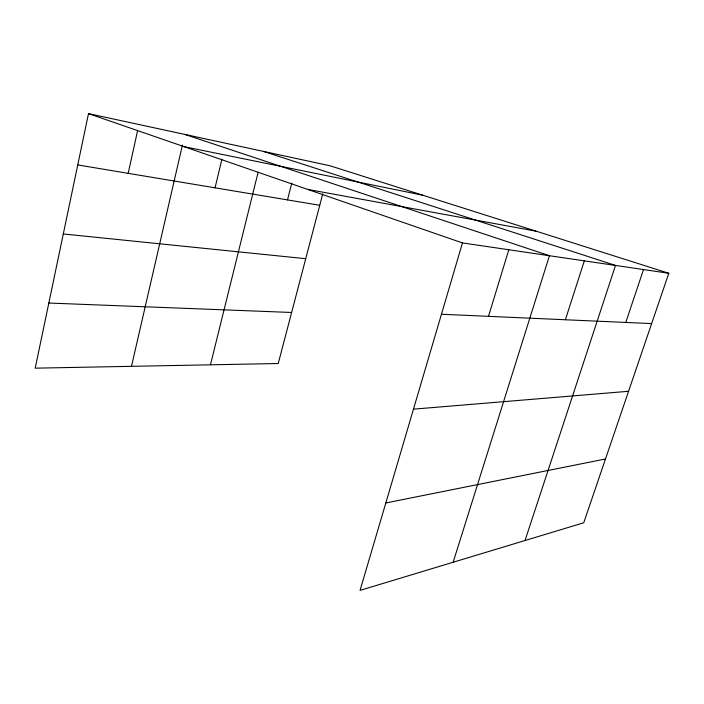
<?xml version="1.0" encoding="UTF-8"?>
<svg xmlns="http://www.w3.org/2000/svg" width="704" height="704" viewBox="0 0 704 704"><rect width="100%" height="100%" fill="white"/><g stroke="black" fill="none" stroke-linecap="round" stroke-linejoin="round"><path stroke-width="1.06" d="M668.8 273.275L462.475 242.933L360.052 590.383L583.739 522.773L668.8 273.275L330.097 165.801L88.493 113.617L35.2 368.166L278.238 363.519L322.74 193.846M128.19 173.342L137.544 130.882M131.481 366.326L182.45 145.024M215.054 187.818L221.91 159.174M210.452 364.813L258.13 172.216M287.505 199.901L291.799 183.066M488.497 316.334L508.816 249.744M453.138 562.25L549.437 255.719L184.888 134.438M565.374 319.757L584.338 260.85M525.017 540.522L615.507 265.434L263.287 151.369M625.777 322.441L643.509 269.553M385.818 502.973L605.493 458.973M413.468 409.165L628.566 391.283M48.84 303.037L291.623 312.479M441.452 314.248L651.64 323.594M63.298 233.966L305.73 258.694M77.748 164.93L319.739 205.278M307.622 189.385L536.122 231.176M184.07 146.67L422.778 195.21M88.493 113.617L462.475 242.933"/></g></svg>
